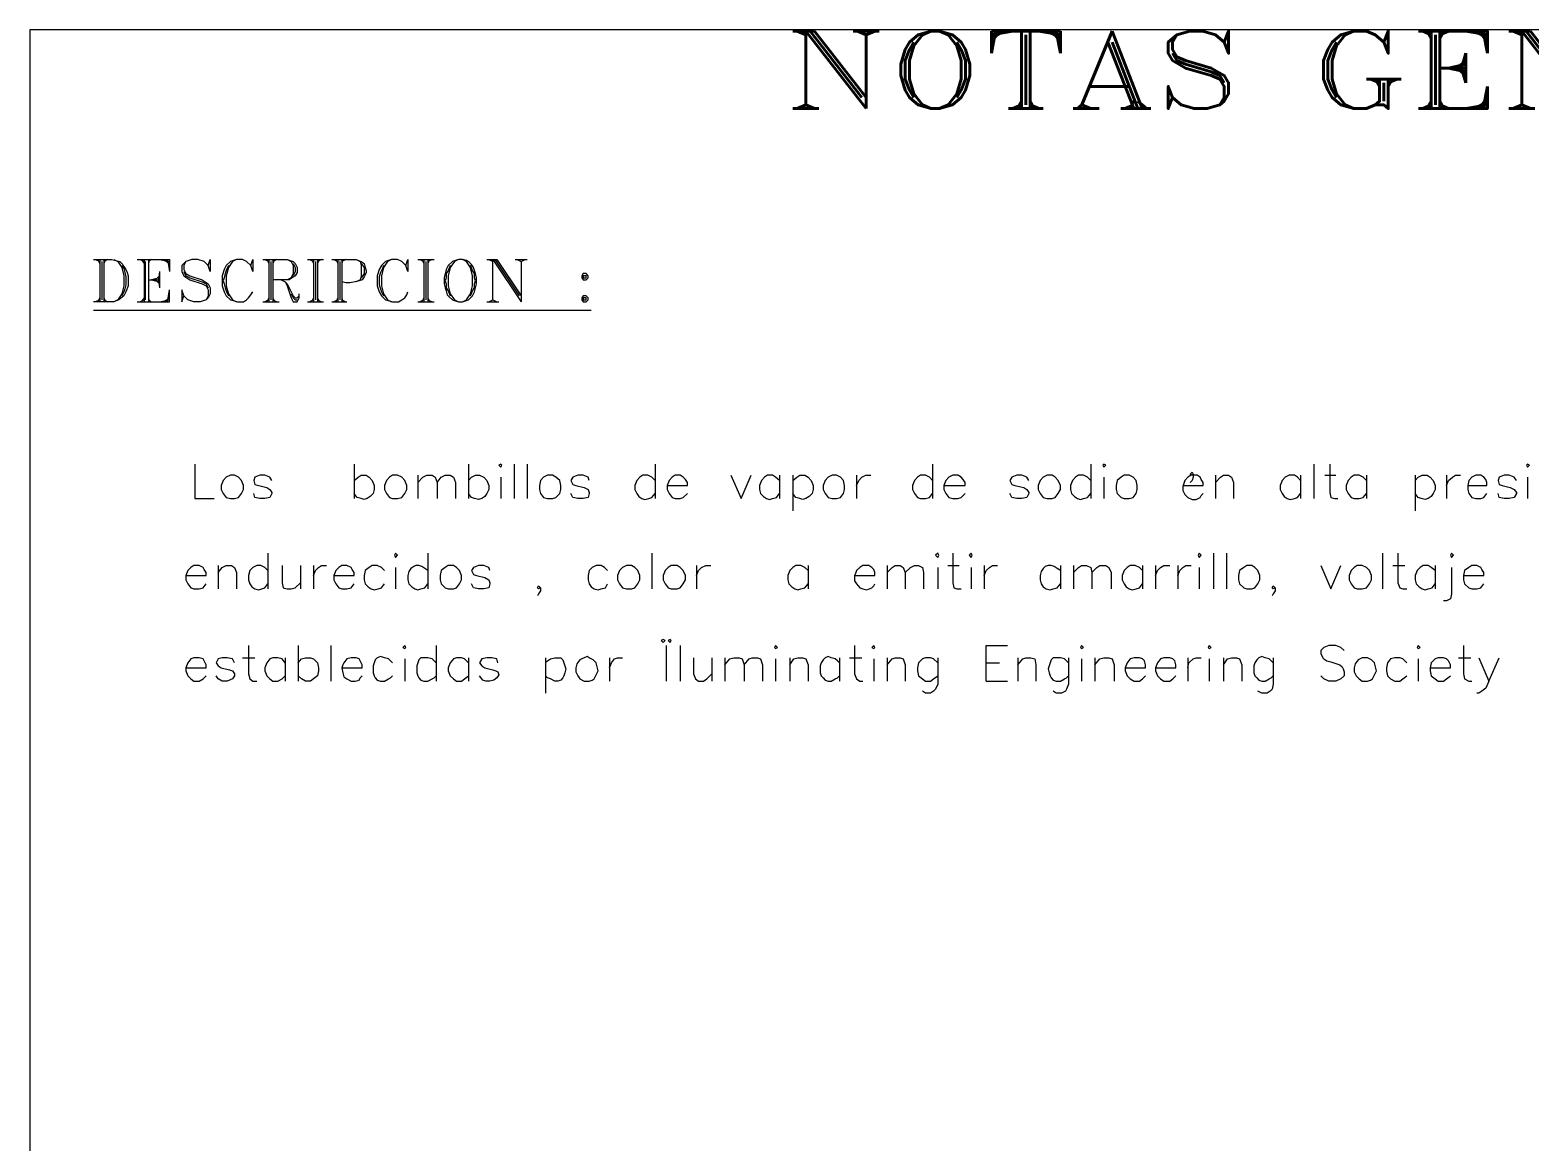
# Model space of a CAD drawing. Extents: x 604418 to 606014, y 1310869 to 1312555.
# Drawn here: x 605470.82 to 605500.63, y 1310979.81 to 1311001.91 of the extents above; entities that cross this region are included whole.
import ezdxf

# ---------------------------------------------------------------- set-up
doc = ezdxf.new("R2010")
doc.units = 0
doc.header["$MEASUREMENT"] = 0
doc.layers.get('0').update_dxf_attribs({"color": 10})
doc.styles.add('5mm', font='simplex', dxfattribs={"height": 5})

msp = doc.modelspace()

# ---------------------------------------------------------------- linework, layer by layer
at = {"color": 7, "lineweight": 13}
msp.add_lwpolyline([(605470.818, 1310924.029), (605531.002, 1310924.029), (605531.002, 1311001.915), (605470.818, 1311001.915)], close=True, dxfattribs=at)
for points in [[(605472.082, 1310997.355), (605472.142, 1310997.355), (605472.223, 1310997.355), (605472.283, 1310997.355), (605472.344, 1310997.355), (605472.444, 1310997.355), (605472.525, 1310997.334), (605472.606, 1310997.314), (605472.666, 1310997.254), (605472.686, 1310997.214), (605472.726, 1310997.153), (605472.747, 1310997.093), (605472.767, 1310997.032), (605472.767, 1310996.831), (605472.726, 1310996.71), (605472.686, 1310996.63), (605472.585, 1310996.549), (605472.485, 1310996.509), (605472.082, 1310996.509)], [(605472.122, 1310997.355), (605472.203, 1310997.314)], [(605472.162, 1310997.355), (605472.203, 1310997.274)], [(605472.203, 1310997.355), (605472.203, 1310996.509)], [(605472.243, 1310997.314), (605472.243, 1310996.549)], [(605472.283, 1310997.355), (605472.283, 1310996.509)], [(605472.324, 1310997.355), (605472.283, 1310997.274)], [(605472.364, 1310997.355), (605472.283, 1310997.314)], [(605472.485, 1310997.355), (605472.565, 1310997.314), (605472.646, 1310997.194), (605472.686, 1310997.032), (605472.686, 1310996.831), (605472.646, 1310996.67), (605472.565, 1310996.549), (605472.485, 1310996.509)], [(605472.646, 1310997.234), (605472.686, 1310997.173), (605472.706, 1310997.093), (605472.726, 1310997.012), (605472.726, 1310996.932), (605472.726, 1310996.851), (605472.706, 1310996.771), (605472.686, 1310996.71), (605472.646, 1310996.63)], [(605472.948, 1310997.355), (605473.592, 1310997.355), (605473.592, 1310997.113)], [(605473.008, 1310997.355), (605473.089, 1310997.314)], [(605473.029, 1310997.355), (605473.089, 1310997.274)], [(605473.089, 1310997.355), (605473.089, 1310996.509)], [(605473.109, 1310997.314), (605473.109, 1310996.549)], [(605473.17, 1310997.355), (605473.17, 1310996.509)], [(605473.19, 1310997.355), (605473.17, 1310997.274)], [(605473.23, 1310997.355), (605473.17, 1310997.314)], [(605473.391, 1310997.355), (605473.592, 1310997.314)], [(605473.472, 1310997.355), (605473.592, 1310997.274)], [(605473.532, 1310997.355), (605473.592, 1310997.234)], [(605473.552, 1310997.355), (605473.592, 1310997.113)], [(605474.358, 1310997.234), (605474.398, 1310997.355), (605474.398, 1310997.113), (605474.358, 1310997.234), (605474.277, 1310997.314), (605474.156, 1310997.355), (605474.036, 1310997.355), (605473.915, 1310997.314), (605473.834, 1310997.234), (605473.834, 1310997.113), (605473.874, 1310997.032), (605473.995, 1310996.952), (605474.237, 1310996.871), (605474.317, 1310996.831), (605474.358, 1310996.75), (605474.358, 1310996.63), (605474.317, 1310996.549)], [(605473.915, 1310997.314), (605473.874, 1310997.234), (605473.874, 1310997.153), (605473.915, 1310997.073), (605473.995, 1310997.032), (605474.237, 1310996.952), (605474.358, 1310996.871), (605474.398, 1310996.791), (605474.398, 1310996.67), (605474.358, 1310996.589), (605474.317, 1310996.549), (605474.197, 1310996.509), (605474.076, 1310996.509), (605473.955, 1310996.549), (605473.874, 1310996.63), (605473.834, 1310996.75), (605473.834, 1310996.509), (605473.874, 1310996.63)], [(605475.204, 1310997.234), (605475.244, 1310997.355), (605475.244, 1310997.113), (605475.204, 1310997.234), (605475.123, 1310997.314), (605475.043, 1310997.355), (605474.922, 1310997.355), (605474.801, 1310997.314), (605474.72, 1310997.234), (605474.68, 1310997.153), (605474.64, 1310997.032), (605474.64, 1310996.831), (605474.68, 1310996.71), (605474.72, 1310996.63), (605474.801, 1310996.549), (605474.881, 1310996.529), (605474.942, 1310996.509), (605475.002, 1310996.509), (605475.063, 1310996.509), (605475.123, 1310996.549), (605475.163, 1310996.589), (605475.204, 1310996.65), (605475.244, 1310996.71)], [(605474.761, 1310997.234), (605474.72, 1310997.133), (605474.7, 1310997.073), (605474.68, 1310996.992), (605474.66, 1310996.932), (605474.68, 1310996.871), (605474.7, 1310996.791), (605474.72, 1310996.73), (605474.761, 1310996.63)], [(605474.922, 1310997.355), (605474.841, 1310997.314), (605474.761, 1310997.194), (605474.72, 1310997.032), (605474.72, 1310996.831), (605474.761, 1310996.67), (605474.841, 1310996.549), (605474.922, 1310996.509)], [(605475.445, 1310997.355), (605475.929, 1310997.355), (605476.05, 1310997.314), (605476.09, 1310997.274), (605476.13, 1310997.194), (605476.13, 1310997.133), (605476.13, 1310997.093), (605476.09, 1310997.032), (605476.029, 1310996.992), (605475.969, 1310996.952), (605475.888, 1310996.952), (605475.808, 1310996.952), (605475.727, 1310996.952), (605475.647, 1310996.952)], [(605475.486, 1310997.355), (605475.566, 1310997.314)], [(605475.526, 1310997.355), (605475.566, 1310997.274)], [(605475.566, 1310997.355), (605475.566, 1310996.509)], [(605475.606, 1310997.314), (605475.606, 1310996.549)], [(605475.647, 1310997.355), (605475.647, 1310996.509)], [(605475.687, 1310997.355), (605475.647, 1310997.274)], [(605475.727, 1310997.355), (605475.647, 1310997.314)], [(605475.929, 1310997.355), (605476.009, 1310997.314), (605476.05, 1310997.234), (605476.05, 1310997.073), (605476.009, 1310996.992), (605475.929, 1310996.952)], [(605476.05, 1310997.274), (605476.09, 1310997.194), (605476.09, 1310997.113), (605476.05, 1310997.032)], [(605476.331, 1310997.355), (605476.654, 1310997.355)], [(605476.372, 1310997.355), (605476.452, 1310997.314)], [(605476.412, 1310997.355), (605476.452, 1310997.274)], [(605476.452, 1310997.355), (605476.452, 1310996.509)], [(605476.493, 1310997.314), (605476.493, 1310996.549)], [(605476.533, 1310997.355), (605476.533, 1310996.509)], [(605476.573, 1310997.355), (605476.533, 1310997.274)], [(605476.613, 1310997.355), (605476.533, 1310997.314)], [(605476.815, 1310997.355), (605477.298, 1310997.355), (605477.399, 1310997.314), (605477.459, 1310997.274), (605477.479, 1310997.194), (605477.5, 1310997.133), (605477.5, 1310997.093), (605477.459, 1310997.012), (605477.419, 1310996.952), (605477.359, 1310996.932), (605477.278, 1310996.912), (605477.177, 1310996.891), (605477.097, 1310996.891), (605477.016, 1310996.912)], [(605476.855, 1310997.355), (605476.936, 1310997.314)], [(605476.895, 1310997.355), (605476.936, 1310997.274)], [(605476.936, 1310997.355), (605476.936, 1310996.509)], [(605476.976, 1310997.314), (605476.976, 1310996.549)], [(605477.016, 1310997.355), (605477.016, 1310996.509)], [(605477.036, 1310997.355), (605477.016, 1310997.274)], [(605477.097, 1310997.355), (605477.016, 1310997.314)], [(605477.298, 1310997.355), (605477.379, 1310997.314), (605477.399, 1310997.234), (605477.399, 1310997.032), (605477.379, 1310996.952), (605477.298, 1310996.912)], [(605477.399, 1310997.274), (605477.459, 1310997.194), (605477.459, 1310997.073), (605477.399, 1310996.992)], [(605478.285, 1310997.234), (605478.325, 1310997.355), (605478.325, 1310997.113), (605478.285, 1310997.234), (605478.205, 1310997.314), (605478.124, 1310997.355), (605478.003, 1310997.355), (605477.882, 1310997.314), (605477.802, 1310997.234), (605477.761, 1310997.153), (605477.721, 1310997.032), (605477.721, 1310996.831), (605477.761, 1310996.71), (605477.802, 1310996.63), (605477.882, 1310996.549), (605477.963, 1310996.529), (605478.023, 1310996.509), (605478.084, 1310996.509), (605478.144, 1310996.509), (605478.205, 1310996.549), (605478.265, 1310996.589), (605478.305, 1310996.65), (605478.325, 1310996.71)], [(605477.842, 1310997.234), (605477.822, 1310997.173), (605477.782, 1310997.093), (605477.761, 1310997.012), (605477.761, 1310996.932), (605477.761, 1310996.851), (605477.782, 1310996.771), (605477.802, 1310996.71), (605477.842, 1310996.63)], [(605478.003, 1310997.355), (605477.923, 1310997.314), (605477.842, 1310997.194), (605477.802, 1310997.032), (605477.802, 1310996.831), (605477.842, 1310996.67), (605477.923, 1310996.549), (605478.003, 1310996.509)], [(605478.527, 1310997.355), (605478.849, 1310997.355)], [(605478.567, 1310997.355), (605478.648, 1310997.314)], [(605478.607, 1310997.355), (605478.648, 1310997.274)], [(605478.648, 1310997.355), (605478.648, 1310996.509)], [(605478.688, 1310997.314), (605478.688, 1310996.549)], [(605478.728, 1310997.355), (605478.728, 1310996.509)], [(605478.768, 1310997.355), (605478.728, 1310997.274)], [(605478.809, 1310997.355), (605478.728, 1310997.314)], [(605479.332, 1310997.355), (605479.212, 1310997.314), (605479.131, 1310997.234), (605479.091, 1310997.153), (605479.05, 1310996.992), (605479.05, 1310996.871), (605479.071, 1310996.791), (605479.091, 1310996.73), (605479.111, 1310996.65), (605479.151, 1310996.609), (605479.212, 1310996.549), (605479.272, 1310996.529), (605479.332, 1310996.509), (605479.413, 1310996.509), (605479.534, 1310996.549), (605479.614, 1310996.63), (605479.655, 1310996.71), (605479.695, 1310996.871), (605479.695, 1310996.992), (605479.675, 1310997.073), (605479.655, 1310997.133), (605479.634, 1310997.194), (605479.594, 1310997.254), (605479.554, 1310997.294), (605479.493, 1310997.334), (605479.413, 1310997.355), (605479.332, 1310997.355)], [(605479.171, 1310997.234), (605479.131, 1310997.133), (605479.091, 1310997.073), (605479.091, 1310996.992), (605479.071, 1310996.932), (605479.091, 1310996.871), (605479.091, 1310996.791), (605479.131, 1310996.73), (605479.171, 1310996.63)], [(605479.332, 1310997.355), (605479.252, 1310997.314), (605479.171, 1310997.194), (605479.131, 1310997.032), (605479.131, 1310996.831), (605479.171, 1310996.67), (605479.252, 1310996.549), (605479.332, 1310996.509)], [(605479.413, 1310996.509), (605479.493, 1310996.549), (605479.574, 1310996.67), (605479.614, 1310996.831), (605479.614, 1310997.032), (605479.574, 1310997.194), (605479.493, 1310997.314), (605479.413, 1310997.355)], [(605479.574, 1310996.63), (605479.614, 1310996.73), (605479.655, 1310996.791), (605479.655, 1310996.871), (605479.675, 1310996.932), (605479.655, 1310996.992), (605479.655, 1310997.073), (605479.614, 1310997.133), (605479.574, 1310997.234)], [(605479.896, 1310997.355), (605480.098, 1310997.355)], [(605479.937, 1310997.355), (605480.017, 1310997.314)], [(605480.017, 1310996.549), (605480.017, 1310997.355), (605480.581, 1310996.509)], [(605480.057, 1310997.355), (605480.541, 1310996.63)], [(605480.098, 1310997.355), (605480.581, 1310996.63)], [(605480.46, 1310997.355), (605480.702, 1310997.355)], [(605480.501, 1310997.355), (605480.581, 1310997.314), (605480.662, 1310997.355)], [(605480.581, 1310997.314), (605480.581, 1310996.509)], [(605473.17, 1310996.952), (605473.391, 1310996.952)], [(605473.391, 1310996.992), (605473.23, 1310996.952), (605473.391, 1310996.912)], [(605473.391, 1310997.032), (605473.31, 1310996.952), (605473.391, 1310996.871)], [(605473.391, 1310997.113), (605473.371, 1310996.952), (605473.391, 1310996.791)], [(605473.391, 1310997.113), (605473.391, 1310996.791)], [(605473.874, 1310997.113), (605473.915, 1310997.032), (605473.995, 1310996.992), (605474.237, 1310996.912), (605474.317, 1310996.871), (605474.358, 1310996.791)], [(605475.808, 1310996.952), (605475.888, 1310996.912), (605475.929, 1310996.831), (605476.009, 1310996.589), (605476.05, 1310996.509), (605476.13, 1310996.509), (605476.17, 1310996.589), (605476.17, 1310996.67)], [(605481.81, 1310997.073), (605481.789, 1310997.032), (605481.789, 1310996.992), (605481.81, 1310996.952), (605481.87, 1310996.952), (605481.91, 1310996.992), (605481.91, 1310997.032), (605481.87, 1310997.073), (605481.81, 1310997.073)], [(605481.87, 1310997.032), (605481.81, 1310997.032), (605481.81, 1310996.992), (605481.87, 1310996.992), (605481.87, 1310997.032)], [(605472.948, 1310996.509), (605473.592, 1310996.509), (605473.592, 1310996.75)], [(605473.552, 1310996.509), (605473.592, 1310996.75)], [(605475.888, 1310996.912), (605475.929, 1310996.871), (605476.05, 1310996.63), (605476.09, 1310996.589), (605476.13, 1310996.589), (605476.17, 1310996.63)], [(605476.009, 1310996.67), (605476.05, 1310996.589), (605476.09, 1310996.549), (605476.13, 1310996.549)], [(605472.082, 1310996.348), (605481.971, 1310996.348)], [(605472.203, 1310996.549), (605472.122, 1310996.509)], [(605472.203, 1310996.589), (605472.162, 1310996.509)], [(605472.283, 1310996.589), (605472.324, 1310996.509)], [(605472.283, 1310996.549), (605472.364, 1310996.509)], [(605473.089, 1310996.549), (605473.008, 1310996.509)], [(605473.089, 1310996.589), (605473.029, 1310996.509)], [(605473.17, 1310996.589), (605473.19, 1310996.509)], [(605473.17, 1310996.549), (605473.23, 1310996.509)], [(605473.391, 1310996.509), (605473.592, 1310996.549)], [(605473.472, 1310996.509), (605473.592, 1310996.589)], [(605473.532, 1310996.509), (605473.592, 1310996.63)], [(605475.445, 1310996.509), (605475.768, 1310996.509)], [(605475.566, 1310996.549), (605475.486, 1310996.509)], [(605475.566, 1310996.589), (605475.526, 1310996.509)], [(605475.647, 1310996.589), (605475.687, 1310996.509)], [(605475.647, 1310996.549), (605475.727, 1310996.509)], [(605476.331, 1310996.509), (605476.654, 1310996.509)], [(605476.452, 1310996.549), (605476.372, 1310996.509)], [(605476.452, 1310996.589), (605476.412, 1310996.509)], [(605476.533, 1310996.589), (605476.573, 1310996.509)], [(605476.533, 1310996.549), (605476.613, 1310996.509)], [(605476.815, 1310996.509), (605477.117, 1310996.509)], [(605476.936, 1310996.549), (605476.855, 1310996.509)], [(605476.936, 1310996.589), (605476.895, 1310996.509)], [(605477.016, 1310996.589), (605477.036, 1310996.509)], [(605477.016, 1310996.549), (605477.097, 1310996.509)], [(605478.527, 1310996.509), (605478.849, 1310996.509)], [(605478.648, 1310996.549), (605478.567, 1310996.509)], [(605478.648, 1310996.589), (605478.607, 1310996.509)], [(605478.728, 1310996.589), (605478.768, 1310996.509)], [(605478.728, 1310996.549), (605478.809, 1310996.509)], [(605479.896, 1310996.509), (605480.138, 1310996.509)], [(605479.937, 1310996.509), (605480.017, 1310996.549), (605480.098, 1310996.509)], [(605481.81, 1310996.63), (605481.789, 1310996.589), (605481.789, 1310996.549), (605481.81, 1310996.509), (605481.87, 1310996.509), (605481.91, 1310996.549), (605481.91, 1310996.589), (605481.87, 1310996.63), (605481.81, 1310996.63)], [(605481.87, 1310996.589), (605481.81, 1310996.589), (605481.81, 1310996.549), (605481.87, 1310996.549), (605481.87, 1310996.589)], [(605474.096, 1310993.286), (605474.096, 1310992.602), (605474.479, 1310992.602)], [(605474.801, 1310993.065), (605474.72, 1310993.025), (605474.66, 1310992.964), (605474.62, 1310992.863), (605474.62, 1310992.783), (605474.66, 1310992.702), (605474.72, 1310992.622), (605474.801, 1310992.602), (605474.881, 1310992.602), (605474.962, 1310992.622), (605475.022, 1310992.702), (605475.063, 1310992.783), (605475.063, 1310992.863), (605475.022, 1310992.964), (605474.962, 1310993.025), (605474.881, 1310993.065), (605474.801, 1310993.065)], [(605475.627, 1310992.964), (605475.586, 1310993.025), (605475.486, 1310993.065), (605475.385, 1310993.065), (605475.284, 1310993.025), (605475.264, 1310992.964), (605475.284, 1310992.884), (605475.365, 1310992.863), (605475.526, 1310992.823), (605475.586, 1310992.783), (605475.627, 1310992.722), (605475.627, 1310992.702), (605475.586, 1310992.622), (605475.486, 1310992.602), (605475.385, 1310992.602), (605475.284, 1310992.622), (605475.264, 1310992.702)], [(605477.258, 1310993.286), (605477.258, 1310992.602)], [(605477.258, 1310992.964), (605477.339, 1310993.025), (605477.399, 1310993.065), (605477.5, 1310993.065), (605477.56, 1310993.025), (605477.62, 1310992.964), (605477.661, 1310992.863), (605477.661, 1310992.783), (605477.641, 1310992.702), (605477.58, 1310992.642), (605477.52, 1310992.602), (605477.459, 1310992.581), (605477.399, 1310992.602), (605477.318, 1310992.622), (605477.258, 1310992.702)], [(605478.023, 1310993.065), (605477.963, 1310993.025), (605477.902, 1310992.964), (605477.862, 1310992.863), (605477.862, 1310992.783), (605477.902, 1310992.702), (605477.963, 1310992.622), (605478.023, 1310992.602), (605478.124, 1310992.602), (605478.205, 1310992.622), (605478.265, 1310992.702), (605478.305, 1310992.783), (605478.305, 1310992.863), (605478.265, 1310992.964), (605478.205, 1310993.025), (605478.124, 1310993.065), (605478.023, 1310993.065)], [(605478.527, 1310993.065), (605478.527, 1310992.602)], [(605478.527, 1310992.924), (605478.627, 1310993.025), (605478.708, 1310993.065), (605478.809, 1310993.065), (605478.869, 1310993.025), (605478.909, 1310992.924), (605478.909, 1310992.602)], [(605478.909, 1310992.924), (605478.99, 1310993.025), (605479.071, 1310993.065), (605479.171, 1310993.065), (605479.232, 1310993.025), (605479.272, 1310992.924), (605479.272, 1310992.602)], [(605479.534, 1310993.286), (605479.534, 1310992.602)], [(605479.534, 1310992.964), (605479.594, 1310993.025), (605479.675, 1310993.065), (605479.755, 1310993.065), (605479.836, 1310993.025), (605479.896, 1310992.964), (605479.937, 1310992.863), (605479.937, 1310992.783), (605479.896, 1310992.702), (605479.856, 1310992.642), (605479.796, 1310992.602), (605479.735, 1310992.581), (605479.655, 1310992.602), (605479.594, 1310992.622), (605479.534, 1310992.702)], [(605480.138, 1310993.266), (605480.178, 1310993.226), (605480.198, 1310993.266), (605480.178, 1310993.286), (605480.138, 1310993.266)], [(605480.44, 1310993.286), (605480.44, 1310992.602)], [(605480.702, 1310993.286), (605480.702, 1310992.602)], [(605481.105, 1310993.065), (605481.024, 1310993.025), (605480.964, 1310992.964), (605480.944, 1310992.863), (605480.944, 1310992.783), (605480.964, 1310992.702), (605481.024, 1310992.622), (605481.105, 1310992.602), (605481.205, 1310992.602), (605481.266, 1310992.622), (605481.346, 1310992.702), (605481.367, 1310992.783), (605481.367, 1310992.863), (605481.346, 1310992.964), (605481.266, 1310993.025), (605481.205, 1310993.065), (605481.105, 1310993.065)], [(605481.93, 1310992.964), (605481.91, 1310993.025), (605481.81, 1310993.065), (605481.709, 1310993.065), (605481.608, 1310993.025), (605481.568, 1310992.964), (605481.608, 1310992.884), (605481.669, 1310992.863), (605481.83, 1310992.823), (605481.91, 1310992.783), (605481.93, 1310992.722), (605481.93, 1310992.702), (605481.91, 1310992.622), (605481.81, 1310992.602), (605481.709, 1310992.602), (605481.608, 1310992.622), (605481.568, 1310992.702)], [(605483.24, 1310992.964), (605483.179, 1310993.025), (605483.099, 1310993.065), (605482.998, 1310993.065), (605482.937, 1310993.025), (605482.877, 1310992.964), (605482.837, 1310992.863), (605482.837, 1310992.783), (605482.877, 1310992.702), (605482.917, 1310992.642), (605482.978, 1310992.602), (605483.038, 1310992.581), (605483.119, 1310992.602), (605483.179, 1310992.622), (605483.24, 1310992.702)], [(605483.24, 1310993.286), (605483.24, 1310992.602)], [(605483.481, 1310992.863), (605483.884, 1310992.863), (605483.884, 1310992.924), (605483.844, 1310992.984), (605483.803, 1310993.025), (605483.743, 1310993.065), (605483.642, 1310993.065), (605483.582, 1310993.025), (605483.522, 1310992.964), (605483.481, 1310992.863), (605483.481, 1310992.783), (605483.522, 1310992.702), (605483.582, 1310992.622), (605483.642, 1310992.602), (605483.743, 1310992.602), (605483.803, 1310992.622), (605483.884, 1310992.702)], [(605484.75, 1310993.065), (605484.951, 1310992.602), (605485.153, 1310993.065)], [(605485.717, 1310992.964), (605485.636, 1310993.025), (605485.576, 1310993.065), (605485.475, 1310993.065), (605485.415, 1310993.025), (605485.354, 1310992.964), (605485.314, 1310992.863), (605485.314, 1310992.783), (605485.334, 1310992.702), (605485.395, 1310992.642), (605485.455, 1310992.602), (605485.515, 1310992.581), (605485.576, 1310992.602), (605485.656, 1310992.622), (605485.717, 1310992.702)], [(605485.717, 1310993.065), (605485.717, 1310992.602)], [(605485.979, 1310993.065), (605485.979, 1310992.36)], [(605485.979, 1310992.964), (605486.059, 1310993.025), (605486.12, 1310993.065), (605486.22, 1310993.065), (605486.281, 1310993.025), (605486.341, 1310992.964), (605486.381, 1310992.863), (605486.381, 1310992.783), (605486.361, 1310992.702), (605486.301, 1310992.642), (605486.24, 1310992.602), (605486.18, 1310992.581), (605486.12, 1310992.602), (605486.039, 1310992.622), (605485.979, 1310992.702)], [(605486.764, 1310993.065), (605486.684, 1310993.025), (605486.623, 1310992.964), (605486.583, 1310992.863), (605486.583, 1310992.783), (605486.623, 1310992.702), (605486.684, 1310992.622), (605486.764, 1310992.602), (605486.845, 1310992.602), (605486.925, 1310992.622), (605486.986, 1310992.702), (605487.006, 1310992.783), (605487.006, 1310992.863), (605486.986, 1310992.964), (605486.925, 1310993.025), (605486.845, 1310993.065), (605486.764, 1310993.065)], [(605487.247, 1310993.065), (605487.247, 1310992.602)], [(605487.247, 1310992.863), (605487.288, 1310992.964), (605487.348, 1310993.025), (605487.429, 1310993.065), (605487.529, 1310993.065)], [(605488.758, 1310992.964), (605488.698, 1310993.025), (605488.617, 1310993.065), (605488.516, 1310993.065), (605488.456, 1310993.025), (605488.395, 1310992.964), (605488.355, 1310992.863), (605488.355, 1310992.783), (605488.395, 1310992.702), (605488.456, 1310992.622), (605488.516, 1310992.602), (605488.617, 1310992.602), (605488.698, 1310992.622), (605488.758, 1310992.702)], [(605488.758, 1310993.286), (605488.758, 1310992.602)], [(605488.979, 1310992.863), (605489.402, 1310992.863), (605489.402, 1310992.924), (605489.362, 1310992.984), (605489.322, 1310993.025), (605489.261, 1310993.065), (605489.161, 1310993.065), (605489.08, 1310993.025), (605489.02, 1310992.964), (605488.979, 1310992.863), (605488.979, 1310992.783), (605489.02, 1310992.702), (605489.08, 1310992.622), (605489.161, 1310992.602), (605489.261, 1310992.602), (605489.322, 1310992.622), (605489.402, 1310992.702)], [(605490.671, 1310992.964), (605490.631, 1310993.025), (605490.53, 1310993.065), (605490.43, 1310993.065), (605490.329, 1310993.025), (605490.289, 1310992.964), (605490.329, 1310992.884), (605490.389, 1310992.863), (605490.571, 1310992.823), (605490.631, 1310992.783), (605490.671, 1310992.722), (605490.671, 1310992.702), (605490.631, 1310992.622), (605490.53, 1310992.602), (605490.43, 1310992.602), (605490.329, 1310992.622), (605490.289, 1310992.702)], [(605491.034, 1310993.065), (605490.953, 1310993.025), (605490.893, 1310992.964), (605490.853, 1310992.863), (605490.853, 1310992.783), (605490.893, 1310992.702), (605490.953, 1310992.622), (605491.034, 1310992.602), (605491.134, 1310992.602), (605491.195, 1310992.622), (605491.255, 1310992.702), (605491.296, 1310992.783), (605491.296, 1310992.863), (605491.255, 1310992.964), (605491.195, 1310993.025), (605491.134, 1310993.065), (605491.034, 1310993.065)], [(605491.9, 1310992.964), (605491.839, 1310993.025), (605491.759, 1310993.065), (605491.658, 1310993.065), (605491.598, 1310993.025), (605491.537, 1310992.964), (605491.497, 1310992.863), (605491.497, 1310992.783), (605491.517, 1310992.702), (605491.578, 1310992.642), (605491.638, 1310992.602), (605491.698, 1310992.581), (605491.759, 1310992.602), (605491.839, 1310992.622), (605491.9, 1310992.702)], [(605491.9, 1310993.286), (605491.9, 1310992.602)], [(605492.141, 1310993.266), (605492.162, 1310993.226), (605492.202, 1310993.266), (605492.162, 1310993.286), (605492.141, 1310993.266)], [(605492.564, 1310993.065), (605492.504, 1310993.025), (605492.423, 1310992.964), (605492.403, 1310992.863), (605492.403, 1310992.783), (605492.423, 1310992.702), (605492.504, 1310992.622), (605492.564, 1310992.602), (605492.665, 1310992.602), (605492.746, 1310992.622), (605492.806, 1310992.702), (605492.826, 1310992.783), (605492.826, 1310992.863), (605492.806, 1310992.964), (605492.746, 1310993.025), (605492.665, 1310993.065), (605492.564, 1310993.065)], [(605493.733, 1310992.863), (605494.135, 1310992.863), (605494.135, 1310992.924), (605494.095, 1310992.984), (605494.075, 1310993.025), (605494.015, 1310993.065), (605493.894, 1310993.065), (605493.833, 1310993.025), (605493.773, 1310992.964), (605493.753, 1310992.904), (605493.733, 1310992.843), (605493.733, 1310992.763), (605493.773, 1310992.682), (605493.833, 1310992.622), (605493.914, 1310992.581), (605493.994, 1310992.581), (605494.075, 1310992.622), (605494.095, 1310992.662), (605494.135, 1310992.702)], [(605493.934, 1310993.085), (605493.914, 1310993.065), (605493.874, 1310993.085), (605493.914, 1310993.125), (605493.934, 1310993.085), (605493.934, 1310993.025), (605493.914, 1310992.964), (605493.874, 1310992.924)], [(605494.377, 1310993.065), (605494.377, 1310992.602)], [(605494.377, 1310992.924), (605494.478, 1310993.025), (605494.538, 1310993.065), (605494.639, 1310993.065), (605494.699, 1310993.025), (605494.74, 1310992.924), (605494.74, 1310992.602)], [(605496.069, 1310992.964), (605496.008, 1310993.025), (605495.948, 1310993.065), (605495.847, 1310993.065), (605495.767, 1310993.025), (605495.706, 1310992.964), (605495.666, 1310992.863), (605495.666, 1310992.783), (605495.706, 1310992.702), (605495.747, 1310992.642), (605495.807, 1310992.602), (605495.867, 1310992.581), (605495.948, 1310992.602), (605496.008, 1310992.622), (605496.069, 1310992.702)], [(605496.069, 1310993.065), (605496.069, 1310992.602)], [(605496.331, 1310993.286), (605496.331, 1310992.602)], [(605496.552, 1310993.065), (605496.774, 1310993.065)], [(605496.653, 1310993.286), (605496.653, 1310992.722), (605496.673, 1310992.622), (605496.754, 1310992.602), (605496.814, 1310992.602)], [(605497.378, 1310992.964), (605497.317, 1310993.025), (605497.237, 1310993.065), (605497.136, 1310993.065), (605497.076, 1310993.025), (605497.015, 1310992.964), (605496.975, 1310992.863), (605496.975, 1310992.783), (605497.015, 1310992.702), (605497.076, 1310992.622), (605497.136, 1310992.602), (605497.237, 1310992.602), (605497.317, 1310992.622), (605497.378, 1310992.702)], [(605497.378, 1310993.065), (605497.378, 1310992.602)], [(605498.345, 1310993.065), (605498.345, 1310992.36)], [(605498.345, 1310992.964), (605498.405, 1310993.025), (605498.486, 1310993.065), (605498.586, 1310993.065), (605498.647, 1310993.025), (605498.707, 1310992.964), (605498.747, 1310992.863), (605498.747, 1310992.783), (605498.707, 1310992.702), (605498.667, 1310992.642), (605498.606, 1310992.602), (605498.546, 1310992.581), (605498.465, 1310992.602), (605498.405, 1310992.622), (605498.345, 1310992.702)], [(605498.969, 1310993.065), (605498.969, 1310992.602)], [(605498.969, 1310992.863), (605499.009, 1310992.964), (605499.09, 1310993.025), (605499.15, 1310993.065), (605499.251, 1310993.065)], [(605499.392, 1310992.863), (605499.775, 1310992.863), (605499.775, 1310992.924), (605499.754, 1310992.984), (605499.714, 1310993.025), (605499.654, 1310993.065), (605499.553, 1310993.065), (605499.472, 1310993.025), (605499.412, 1310992.964), (605499.392, 1310992.863), (605499.392, 1310992.783), (605499.412, 1310992.702), (605499.472, 1310992.622), (605499.553, 1310992.602), (605499.654, 1310992.602), (605499.714, 1310992.622), (605499.775, 1310992.702)], [(605500.359, 1310992.964), (605500.318, 1310993.025), (605500.218, 1310993.065), (605500.117, 1310993.065), (605500.016, 1310993.025), (605499.996, 1310992.964), (605500.016, 1310992.884), (605500.077, 1310992.863), (605500.238, 1310992.823), (605500.318, 1310992.783), (605500.359, 1310992.722), (605500.359, 1310992.702), (605500.318, 1310992.622), (605500.218, 1310992.602), (605500.117, 1310992.602), (605500.016, 1310992.622), (605499.996, 1310992.702)], [(605500.56, 1310993.266), (605500.58, 1310993.226), (605500.62, 1310993.266), (605500.58, 1310993.286), (605500.56, 1310993.266)], [(605480.178, 1310993.025), (605480.178, 1310992.602)], [(605492.162, 1310993.025), (605492.162, 1310992.602)], [(605500.58, 1310993.025), (605500.58, 1310992.602)], [(605473.915, 1310991.071), (605474.317, 1310991.071), (605474.317, 1310991.131), (605474.277, 1310991.192), (605474.257, 1310991.232), (605474.177, 1310991.272), (605474.076, 1310991.272), (605474.015, 1310991.232), (605473.955, 1310991.172), (605473.915, 1310991.071), (605473.915, 1310990.99), (605473.955, 1310990.91), (605474.015, 1310990.829), (605474.076, 1310990.809), (605474.177, 1310990.809), (605474.257, 1310990.829), (605474.317, 1310990.91)], [(605474.559, 1310991.272), (605474.559, 1310990.809)], [(605474.559, 1310991.131), (605474.64, 1310991.232), (605474.72, 1310991.272), (605474.821, 1310991.272), (605474.881, 1310991.232), (605474.922, 1310991.131), (605474.922, 1310990.809)], [(605475.546, 1310991.172), (605475.486, 1310991.232), (605475.405, 1310991.272), (605475.324, 1310991.272), (605475.244, 1310991.232), (605475.184, 1310991.172), (605475.163, 1310991.071), (605475.163, 1310990.99), (605475.184, 1310990.91), (605475.224, 1310990.849), (605475.284, 1310990.809), (605475.365, 1310990.789), (605475.425, 1310990.809), (605475.486, 1310990.829), (605475.546, 1310990.91)], [(605475.546, 1310991.514), (605475.546, 1310990.809)], [(605475.828, 1310991.272), (605475.828, 1310990.93), (605475.848, 1310990.829), (605475.929, 1310990.809), (605476.009, 1310990.809), (605476.09, 1310990.829), (605476.191, 1310990.93)], [(605476.191, 1310991.272), (605476.191, 1310990.809)], [(605476.452, 1310991.272), (605476.452, 1310990.809)], [(605476.452, 1310991.071), (605476.493, 1310991.172), (605476.553, 1310991.232), (605476.613, 1310991.272), (605476.714, 1310991.272)], [(605476.855, 1310991.071), (605477.258, 1310991.071), (605477.258, 1310991.131), (605477.218, 1310991.192), (605477.198, 1310991.232), (605477.117, 1310991.272), (605477.016, 1310991.272), (605476.956, 1310991.232), (605476.895, 1310991.172), (605476.855, 1310991.071), (605476.855, 1310990.99), (605476.895, 1310990.91), (605476.956, 1310990.829), (605477.016, 1310990.809), (605477.117, 1310990.809), (605477.198, 1310990.829), (605477.258, 1310990.91)], [(605477.862, 1310991.172), (605477.802, 1310991.232), (605477.721, 1310991.272), (605477.62, 1310991.272), (605477.56, 1310991.232), (605477.479, 1310991.172), (605477.459, 1310991.071), (605477.459, 1310990.99), (605477.479, 1310990.91), (605477.54, 1310990.849), (605477.6, 1310990.809), (605477.661, 1310990.789), (605477.741, 1310990.809), (605477.802, 1310990.829), (605477.862, 1310990.91)], [(605478.064, 1310991.474), (605478.084, 1310991.433), (605478.124, 1310991.474), (605478.084, 1310991.514), (605478.064, 1310991.474)], [(605478.728, 1310991.172), (605478.668, 1310991.212), (605478.607, 1310991.252), (605478.547, 1310991.272), (605478.486, 1310991.272), (605478.446, 1310991.252), (605478.386, 1310991.212), (605478.346, 1310991.151), (605478.325, 1310991.071), (605478.325, 1310990.99), (605478.346, 1310990.91), (605478.406, 1310990.849), (605478.466, 1310990.809), (605478.527, 1310990.789), (605478.587, 1310990.809), (605478.668, 1310990.829), (605478.728, 1310990.91)], [(605478.728, 1310991.514), (605478.728, 1310990.809)], [(605479.131, 1310991.272), (605479.071, 1310991.232), (605478.99, 1310991.172), (605478.97, 1310991.071), (605478.97, 1310990.99), (605478.99, 1310990.91), (605479.071, 1310990.829), (605479.131, 1310990.809), (605479.232, 1310990.809), (605479.292, 1310990.829), (605479.353, 1310990.91), (605479.393, 1310990.99), (605479.393, 1310991.071), (605479.353, 1310991.172), (605479.292, 1310991.232), (605479.232, 1310991.272), (605479.131, 1310991.272)], [(605479.957, 1310991.172), (605479.937, 1310991.232), (605479.836, 1310991.272), (605479.735, 1310991.272), (605479.634, 1310991.232), (605479.594, 1310991.172), (605479.634, 1310991.091), (605479.695, 1310991.071), (605479.856, 1310991.031), (605479.937, 1310990.99), (605479.957, 1310990.93), (605479.957, 1310990.91), (605479.937, 1310990.829), (605479.836, 1310990.809), (605479.735, 1310990.809), (605479.634, 1310990.829), (605479.594, 1310990.91)], [(605482.293, 1310991.172), (605482.233, 1310991.232), (605482.172, 1310991.272), (605482.071, 1310991.272), (605481.991, 1310991.232), (605481.93, 1310991.172), (605481.91, 1310991.071), (605481.91, 1310990.99), (605481.93, 1310990.91), (605481.971, 1310990.849), (605482.031, 1310990.809), (605482.112, 1310990.789), (605482.172, 1310990.809), (605482.253, 1310990.829), (605482.293, 1310990.91)], [(605482.676, 1310991.272), (605482.595, 1310991.232), (605482.535, 1310991.172), (605482.494, 1310991.071), (605482.494, 1310990.99), (605482.535, 1310990.91), (605482.595, 1310990.829), (605482.676, 1310990.809), (605482.776, 1310990.809), (605482.837, 1310990.829), (605482.897, 1310990.91), (605482.937, 1310990.99), (605482.937, 1310991.071), (605482.897, 1310991.172), (605482.837, 1310991.232), (605482.776, 1310991.272), (605482.676, 1310991.272)], [(605483.179, 1310991.514), (605483.179, 1310990.809)], [(605483.562, 1310991.272), (605483.501, 1310991.232), (605483.441, 1310991.172), (605483.401, 1310991.071), (605483.401, 1310990.99), (605483.441, 1310990.91), (605483.501, 1310990.829), (605483.562, 1310990.809), (605483.683, 1310990.809), (605483.743, 1310990.829), (605483.803, 1310990.91), (605483.844, 1310990.99), (605483.844, 1310991.071), (605483.803, 1310991.172), (605483.743, 1310991.232), (605483.683, 1310991.272), (605483.562, 1310991.272)], [(605484.065, 1310991.272), (605484.065, 1310990.809)], [(605484.065, 1310991.071), (605484.106, 1310991.172), (605484.166, 1310991.232), (605484.247, 1310991.272), (605484.347, 1310991.272)], [(605486.281, 1310991.172), (605486.22, 1310991.232), (605486.14, 1310991.272), (605486.039, 1310991.272), (605485.979, 1310991.232), (605485.918, 1310991.172), (605485.878, 1310991.071), (605485.878, 1310990.99), (605485.898, 1310990.91), (605485.958, 1310990.849), (605486.019, 1310990.809), (605486.079, 1310990.789), (605486.14, 1310990.809), (605486.22, 1310990.829), (605486.281, 1310990.91)], [(605486.281, 1310991.272), (605486.281, 1310990.809)], [(605487.207, 1310991.071), (605487.61, 1310991.071), (605487.61, 1310991.131), (605487.59, 1310991.192), (605487.55, 1310991.232), (605487.489, 1310991.272), (605487.368, 1310991.272), (605487.308, 1310991.232), (605487.247, 1310991.172), (605487.227, 1310991.111), (605487.207, 1310991.071), (605487.207, 1310990.97), (605487.247, 1310990.91), (605487.308, 1310990.829), (605487.368, 1310990.809), (605487.449, 1310990.789), (605487.55, 1310990.829), (605487.59, 1310990.87), (605487.61, 1310990.91)], [(605487.852, 1310991.272), (605487.852, 1310990.809)], [(605487.852, 1310991.131), (605487.952, 1310991.232), (605488.013, 1310991.272), (605488.113, 1310991.272), (605488.174, 1310991.232), (605488.214, 1310991.131), (605488.214, 1310990.809)], [(605488.214, 1310991.131), (605488.315, 1310991.232), (605488.395, 1310991.272), (605488.476, 1310991.272), (605488.557, 1310991.232), (605488.577, 1310991.131), (605488.577, 1310990.809)], [(605488.818, 1310991.474), (605488.859, 1310991.433), (605488.879, 1310991.474), (605488.859, 1310991.514), (605488.818, 1310991.474)], [(605489.06, 1310991.272), (605489.282, 1310991.272)], [(605489.161, 1310991.514), (605489.161, 1310990.93), (605489.181, 1310990.829), (605489.241, 1310990.809), (605489.322, 1310990.809)], [(605489.483, 1310991.474), (605489.523, 1310991.433), (605489.543, 1310991.474), (605489.523, 1310991.514), (605489.483, 1310991.474)], [(605489.785, 1310991.272), (605489.785, 1310990.809)], [(605489.785, 1310991.071), (605489.825, 1310991.172), (605489.886, 1310991.232), (605489.946, 1310991.272), (605490.047, 1310991.272)], [(605491.296, 1310991.172), (605491.235, 1310991.212), (605491.175, 1310991.252), (605491.114, 1310991.272), (605491.054, 1310991.272), (605490.993, 1310991.252), (605490.953, 1310991.212), (605490.913, 1310991.151), (605490.893, 1310991.071), (605490.893, 1310990.99), (605490.913, 1310990.91), (605490.953, 1310990.849), (605491.014, 1310990.809), (605491.094, 1310990.789), (605491.155, 1310990.809), (605491.235, 1310990.829), (605491.296, 1310990.91)], [(605491.296, 1310991.272), (605491.296, 1310990.809)], [(605491.557, 1310991.272), (605491.557, 1310990.809)], [(605491.557, 1310991.131), (605491.658, 1310991.232), (605491.719, 1310991.272), (605491.819, 1310991.272), (605491.9, 1310991.232), (605491.92, 1310991.131), (605491.92, 1310990.809)], [(605491.92, 1310991.131), (605492.021, 1310991.232), (605492.081, 1310991.272), (605492.202, 1310991.272), (605492.262, 1310991.232), (605492.303, 1310991.131), (605492.303, 1310990.809)], [(605492.927, 1310991.172), (605492.867, 1310991.232), (605492.786, 1310991.272), (605492.685, 1310991.272), (605492.625, 1310991.232), (605492.564, 1310991.172), (605492.524, 1310991.071), (605492.524, 1310990.99), (605492.564, 1310990.91), (605492.605, 1310990.849), (605492.665, 1310990.809), (605492.726, 1310990.789), (605492.806, 1310990.809), (605492.867, 1310990.829), (605492.927, 1310990.91)], [(605492.927, 1310991.272), (605492.927, 1310990.809)], [(605493.189, 1310991.272), (605493.189, 1310990.809)], [(605493.189, 1310991.071), (605493.229, 1310991.172), (605493.289, 1310991.232), (605493.35, 1310991.272), (605493.471, 1310991.272)], [(605493.632, 1310991.272), (605493.632, 1310990.809)], [(605493.632, 1310991.071), (605493.672, 1310991.172), (605493.733, 1310991.232), (605493.793, 1310991.272), (605493.894, 1310991.272)], [(605494.035, 1310991.474), (605494.055, 1310991.433), (605494.095, 1310991.474), (605494.055, 1310991.514), (605494.035, 1310991.474)], [(605494.337, 1310991.514), (605494.337, 1310990.809)], [(605494.599, 1310991.514), (605494.599, 1310990.809)], [(605495.001, 1310991.272), (605494.941, 1310991.232), (605494.86, 1310991.172), (605494.84, 1310991.071), (605494.84, 1310990.99), (605494.86, 1310990.91), (605494.941, 1310990.829), (605495.001, 1310990.809), (605495.102, 1310990.809), (605495.163, 1310990.829), (605495.223, 1310990.91), (605495.263, 1310990.99), (605495.263, 1310991.071), (605495.223, 1310991.172), (605495.163, 1310991.232), (605495.102, 1310991.272), (605495.001, 1310991.272)], [(605496.472, 1310991.272), (605496.673, 1310990.809), (605496.874, 1310991.272)], [(605497.197, 1310991.272), (605497.136, 1310991.232), (605497.076, 1310991.172), (605497.036, 1310991.071), (605497.036, 1310990.99), (605497.076, 1310990.91), (605497.136, 1310990.829), (605497.197, 1310990.809), (605497.297, 1310990.809), (605497.378, 1310990.829), (605497.438, 1310990.91), (605497.479, 1310990.99), (605497.479, 1310991.071), (605497.438, 1310991.172), (605497.378, 1310991.232), (605497.297, 1310991.272), (605497.197, 1310991.272)], [(605497.7, 1310991.514), (605497.7, 1310990.809)], [(605497.902, 1310991.272), (605498.143, 1310991.272)], [(605498.002, 1310991.514), (605498.002, 1310990.93), (605498.043, 1310990.829), (605498.103, 1310990.809), (605498.184, 1310990.809)], [(605498.747, 1310991.172), (605498.667, 1310991.232), (605498.606, 1310991.272), (605498.506, 1310991.272), (605498.445, 1310991.232), (605498.385, 1310991.172), (605498.345, 1310991.071), (605498.345, 1310990.99), (605498.365, 1310990.91), (605498.425, 1310990.849), (605498.486, 1310990.809), (605498.546, 1310990.789), (605498.606, 1310990.809), (605498.687, 1310990.829), (605498.747, 1310990.91)], [(605498.747, 1310991.272), (605498.747, 1310990.809)], [(605499.05, 1310991.474), (605499.07, 1310991.433), (605499.11, 1310991.474), (605499.07, 1310991.514), (605499.05, 1310991.474)], [(605499.311, 1310991.071), (605499.714, 1310991.071), (605499.714, 1310991.131), (605499.674, 1310991.192), (605499.654, 1310991.232), (605499.573, 1310991.272), (605499.472, 1310991.272), (605499.412, 1310991.232), (605499.332, 1310991.172), (605499.311, 1310991.071), (605499.311, 1310990.99), (605499.332, 1310990.91), (605499.412, 1310990.829), (605499.472, 1310990.809), (605499.573, 1310990.809), (605499.654, 1310990.829), (605499.714, 1310990.91)], [(605478.084, 1310991.232), (605478.084, 1310990.809)], [(605488.859, 1310991.232), (605488.859, 1310990.809)], [(605489.523, 1310991.232), (605489.523, 1310990.809)], [(605494.055, 1310991.232), (605494.055, 1310990.809)], [(605499.07, 1310991.232), (605499.07, 1310990.708), (605499.05, 1310990.608), (605498.969, 1310990.567), (605498.909, 1310990.567)], [(605480.964, 1310990.829), (605480.923, 1310990.809), (605480.903, 1310990.829), (605480.923, 1310990.87), (605480.964, 1310990.829), (605480.964, 1310990.769), (605480.923, 1310990.708), (605480.903, 1310990.668)], [(605495.565, 1310990.829), (605495.525, 1310990.809), (605495.505, 1310990.829), (605495.525, 1310990.87), (605495.565, 1310990.829), (605495.565, 1310990.769), (605495.525, 1310990.708), (605495.505, 1310990.668)], [(605483.36, 1310989.782), (605483.401, 1310989.742), (605483.441, 1310989.782), (605483.401, 1310989.802), (605483.36, 1310989.782)], [(605483.501, 1310989.782), (605483.542, 1310989.742), (605483.562, 1310989.782), (605483.542, 1310989.802), (605483.501, 1310989.782)], [(605475.163, 1310989.681), (605475.163, 1310989.117), (605475.184, 1310989.017), (605475.244, 1310988.976), (605475.324, 1310988.976)], [(605476.15, 1310989.681), (605476.15, 1310988.976)], [(605476.795, 1310989.681), (605476.795, 1310988.976)], [(605478.225, 1310989.641), (605478.265, 1310989.621), (605478.285, 1310989.641), (605478.265, 1310989.681), (605478.225, 1310989.641)], [(605478.889, 1310989.681), (605478.889, 1310988.976)], [(605483.461, 1310989.681), (605483.461, 1310988.976)], [(605483.743, 1310989.681), (605483.743, 1310988.976)], [(605485.616, 1310989.641), (605485.636, 1310989.621), (605485.677, 1310989.641), (605485.636, 1310989.681), (605485.616, 1310989.641)], [(605487.207, 1310989.681), (605487.207, 1310989.117), (605487.247, 1310989.017), (605487.308, 1310988.976), (605487.368, 1310988.976)], [(605487.55, 1310989.641), (605487.59, 1310989.621), (605487.61, 1310989.641), (605487.59, 1310989.681), (605487.55, 1310989.641)], [(605489.825, 1310988.976), (605489.825, 1310989.681), (605490.248, 1310989.681)], [(605491.698, 1310989.641), (605491.719, 1310989.621), (605491.759, 1310989.641), (605491.719, 1310989.681), (605491.698, 1310989.641)], [(605494.236, 1310989.641), (605494.256, 1310989.621), (605494.296, 1310989.641), (605494.256, 1310989.681), (605494.236, 1310989.641)], [(605496.935, 1310989.581), (605496.874, 1310989.641), (605496.774, 1310989.681), (605496.633, 1310989.681), (605496.532, 1310989.641), (605496.472, 1310989.581), (605496.472, 1310989.52), (605496.512, 1310989.44), (605496.532, 1310989.419), (605496.592, 1310989.379), (605496.673, 1310989.359), (605496.733, 1310989.339), (605496.794, 1310989.319), (605496.854, 1310989.299), (605496.895, 1310989.258), (605496.915, 1310989.218), (605496.935, 1310989.158), (605496.935, 1310989.077), (605496.874, 1310989.017), (605496.774, 1310988.976), (605496.633, 1310988.976), (605496.532, 1310989.017), (605496.472, 1310989.077)], [(605498.385, 1310989.641), (605498.405, 1310989.621), (605498.445, 1310989.641), (605498.405, 1310989.681), (605498.385, 1310989.641)], [(605499.311, 1310989.681), (605499.311, 1310989.117), (605499.332, 1310989.017), (605499.412, 1310988.976), (605499.472, 1310988.976)], [(605473.915, 1310989.238), (605474.317, 1310989.238), (605474.317, 1310989.299), (605474.277, 1310989.379), (605474.257, 1310989.419), (605474.177, 1310989.44), (605474.076, 1310989.44), (605474.015, 1310989.419), (605473.955, 1310989.339), (605473.915, 1310989.238), (605473.915, 1310989.178), (605473.955, 1310989.077), (605474.015, 1310989.017), (605474.076, 1310988.976), (605474.177, 1310988.976), (605474.257, 1310989.017), (605474.317, 1310989.077)], [(605474.881, 1310989.339), (605474.841, 1310989.419), (605474.74, 1310989.44), (605474.64, 1310989.44), (605474.559, 1310989.419), (605474.519, 1310989.339), (605474.559, 1310989.278), (605474.62, 1310989.238), (605474.781, 1310989.198), (605474.841, 1310989.178), (605474.881, 1310989.117), (605474.881, 1310989.077), (605474.841, 1310989.017), (605474.74, 1310988.976), (605474.64, 1310988.976), (605474.559, 1310989.017), (605474.519, 1310989.077)], [(605475.043, 1310989.44), (605475.284, 1310989.44)], [(605475.888, 1310989.339), (605475.828, 1310989.419), (605475.747, 1310989.44), (605475.647, 1310989.44), (605475.586, 1310989.419), (605475.526, 1310989.339), (605475.486, 1310989.238), (605475.486, 1310989.178), (605475.526, 1310989.077), (605475.586, 1310989.017), (605475.647, 1310988.976), (605475.747, 1310988.976), (605475.828, 1310989.017), (605475.888, 1310989.077)], [(605475.888, 1310989.44), (605475.888, 1310988.976)], [(605476.15, 1310989.339), (605476.211, 1310989.419), (605476.291, 1310989.44), (605476.392, 1310989.44), (605476.452, 1310989.419), (605476.533, 1310989.339), (605476.553, 1310989.238), (605476.553, 1310989.178), (605476.533, 1310989.077), (605476.452, 1310989.017), (605476.392, 1310988.976), (605476.291, 1310988.976), (605476.211, 1310989.017), (605476.15, 1310989.077)], [(605477.016, 1310989.238), (605477.419, 1310989.238), (605477.419, 1310989.299), (605477.379, 1310989.379), (605477.359, 1310989.419), (605477.298, 1310989.44), (605477.198, 1310989.44), (605477.117, 1310989.419), (605477.057, 1310989.339), (605477.036, 1310989.299), (605477.016, 1310989.238), (605477.036, 1310989.137), (605477.057, 1310989.057), (605477.117, 1310989.017), (605477.198, 1310988.976), (605477.278, 1310988.976), (605477.359, 1310988.996), (605477.379, 1310989.037), (605477.419, 1310989.077)], [(605478.023, 1310989.339), (605477.983, 1310989.379), (605477.943, 1310989.419), (605477.862, 1310989.44), (605477.782, 1310989.46), (605477.721, 1310989.44), (605477.681, 1310989.399), (605477.661, 1310989.339), (605477.641, 1310989.278), (605477.641, 1310989.218), (605477.641, 1310989.137), (605477.661, 1310989.077), (605477.681, 1310989.037), (605477.721, 1310988.996), (605477.782, 1310988.976), (605477.862, 1310988.976), (605477.943, 1310989.017), (605477.983, 1310989.037), (605478.023, 1310989.077)], [(605478.265, 1310989.419), (605478.265, 1310988.976)], [(605478.889, 1310989.339), (605478.849, 1310989.379), (605478.809, 1310989.419), (605478.728, 1310989.44), (605478.648, 1310989.44), (605478.587, 1310989.44), (605478.547, 1310989.399), (605478.527, 1310989.339), (605478.507, 1310989.278), (605478.507, 1310989.218), (605478.507, 1310989.137), (605478.527, 1310989.077), (605478.547, 1310989.037), (605478.587, 1310988.996), (605478.648, 1310988.976), (605478.728, 1310988.976), (605478.809, 1310989.017), (605478.849, 1310989.037), (605478.889, 1310989.077)], [(605479.534, 1310989.339), (605479.453, 1310989.419), (605479.393, 1310989.44), (605479.292, 1310989.44), (605479.232, 1310989.419), (605479.171, 1310989.339), (605479.131, 1310989.238), (605479.131, 1310989.178), (605479.171, 1310989.077), (605479.232, 1310989.017), (605479.292, 1310988.976), (605479.393, 1310988.976), (605479.453, 1310989.017), (605479.534, 1310989.077)], [(605479.534, 1310989.44), (605479.534, 1310988.976)], [(605480.118, 1310989.339), (605480.098, 1310989.419), (605479.997, 1310989.44), (605479.896, 1310989.44), (605479.796, 1310989.419), (605479.755, 1310989.339), (605479.796, 1310989.278), (605479.856, 1310989.238), (605480.017, 1310989.198), (605480.078, 1310989.178), (605480.118, 1310989.158), (605480.138, 1310989.097), (605480.098, 1310989.037), (605480.037, 1310988.996), (605479.957, 1310988.976), (605479.876, 1310988.976), (605479.816, 1310988.996), (605479.755, 1310989.077)], [(605481.064, 1310989.44), (605481.064, 1310988.735)], [(605481.064, 1310989.339), (605481.105, 1310989.379), (605481.165, 1310989.419), (605481.246, 1310989.44), (605481.306, 1310989.44), (605481.367, 1310989.44), (605481.407, 1310989.399), (605481.427, 1310989.339), (605481.447, 1310989.278), (605481.467, 1310989.218), (605481.447, 1310989.137), (605481.427, 1310989.077), (605481.407, 1310989.037), (605481.367, 1310988.996), (605481.306, 1310988.976), (605481.246, 1310988.976), (605481.165, 1310989.017), (605481.105, 1310989.037), (605481.064, 1310989.077)], [(605481.83, 1310989.44), (605481.789, 1310989.419), (605481.749, 1310989.399), (605481.689, 1310989.319), (605481.669, 1310989.238), (605481.669, 1310989.158), (605481.709, 1310989.077), (605481.749, 1310989.017), (605481.83, 1310988.976), (605481.89, 1310988.976), (605481.93, 1310988.976), (605481.991, 1310988.996), (605482.031, 1310989.017), (605482.071, 1310989.097), (605482.112, 1310989.178), (605482.092, 1310989.258), (605482.071, 1310989.339), (605482.011, 1310989.399), (605481.93, 1310989.44), (605481.89, 1310989.46), (605481.83, 1310989.44)], [(605482.333, 1310989.44), (605482.333, 1310988.976)], [(605482.333, 1310989.238), (605482.374, 1310989.339), (605482.434, 1310989.419), (605482.494, 1310989.44), (605482.595, 1310989.44)], [(605484.005, 1310989.44), (605484.005, 1310989.117), (605484.045, 1310989.017), (605484.106, 1310988.976), (605484.206, 1310988.976), (605484.267, 1310989.017), (605484.367, 1310989.117)], [(605484.367, 1310989.44), (605484.367, 1310988.976)], [(605484.629, 1310989.44), (605484.629, 1310988.976)], [(605484.629, 1310989.299), (605484.73, 1310989.419), (605484.81, 1310989.44), (605484.911, 1310989.44), (605484.972, 1310989.419), (605485.012, 1310989.299), (605485.012, 1310988.976)], [(605485.012, 1310989.299), (605485.113, 1310989.419), (605485.173, 1310989.44), (605485.274, 1310989.44), (605485.334, 1310989.419), (605485.374, 1310989.299), (605485.374, 1310988.976)], [(605485.636, 1310989.419), (605485.636, 1310988.976)], [(605485.918, 1310989.44), (605485.918, 1310988.976)], [(605485.918, 1310989.299), (605485.999, 1310989.419), (605486.079, 1310989.44), (605486.18, 1310989.44), (605486.24, 1310989.419), (605486.281, 1310989.299), (605486.281, 1310988.976)], [(605486.905, 1310989.339), (605486.865, 1310989.379), (605486.824, 1310989.419), (605486.744, 1310989.44), (605486.684, 1310989.46), (605486.623, 1310989.44), (605486.583, 1310989.399), (605486.543, 1310989.339), (605486.522, 1310989.278), (605486.522, 1310989.218), (605486.522, 1310989.137), (605486.543, 1310989.077), (605486.583, 1310989.037), (605486.623, 1310988.996), (605486.684, 1310988.976), (605486.744, 1310988.976), (605486.824, 1310989.017), (605486.865, 1310989.037), (605486.905, 1310989.077)], [(605486.905, 1310989.44), (605486.905, 1310988.976)], [(605487.106, 1310989.44), (605487.348, 1310989.44)], [(605487.59, 1310989.419), (605487.59, 1310988.976)], [(605487.852, 1310989.44), (605487.852, 1310988.976)], [(605487.852, 1310989.299), (605487.952, 1310989.419), (605488.013, 1310989.44), (605488.113, 1310989.44), (605488.174, 1310989.419), (605488.214, 1310989.299), (605488.214, 1310988.976)], [(605488.859, 1310989.339), (605488.778, 1310989.419), (605488.718, 1310989.44), (605488.617, 1310989.44), (605488.557, 1310989.419), (605488.476, 1310989.339), (605488.456, 1310989.238), (605488.456, 1310989.178), (605488.476, 1310989.077), (605488.557, 1310989.017), (605488.617, 1310988.976), (605488.718, 1310988.976), (605488.778, 1310989.017), (605488.859, 1310989.077)], [(605488.859, 1310989.44), (605488.859, 1310988.916), (605488.818, 1310988.815), (605488.778, 1310988.775), (605488.718, 1310988.735), (605488.617, 1310988.735), (605488.557, 1310988.775)], [(605489.825, 1310989.339), (605490.087, 1310989.339)], [(605490.45, 1310989.44), (605490.45, 1310988.976)], [(605490.45, 1310989.299), (605490.55, 1310989.419), (605490.611, 1310989.44), (605490.712, 1310989.44), (605490.792, 1310989.419), (605490.812, 1310989.299), (605490.812, 1310988.976)], [(605491.457, 1310989.339), (605491.416, 1310989.379), (605491.376, 1310989.419), (605491.296, 1310989.44), (605491.215, 1310989.44), (605491.155, 1310989.44), (605491.114, 1310989.399), (605491.094, 1310989.339), (605491.074, 1310989.278), (605491.054, 1310989.218), (605491.074, 1310989.137), (605491.094, 1310989.077), (605491.114, 1310989.037), (605491.155, 1310988.996), (605491.215, 1310988.976), (605491.296, 1310988.976), (605491.376, 1310989.017), (605491.416, 1310989.037), (605491.457, 1310989.077)], [(605491.457, 1310989.44), (605491.457, 1310988.916), (605491.416, 1310988.815), (605491.396, 1310988.775), (605491.316, 1310988.735), (605491.215, 1310988.735), (605491.155, 1310988.775)], [(605491.719, 1310989.419), (605491.719, 1310988.976)], [(605491.98, 1310989.44), (605491.98, 1310988.976)], [(605491.98, 1310989.299), (605492.081, 1310989.419), (605492.162, 1310989.44), (605492.262, 1310989.44), (605492.323, 1310989.419), (605492.363, 1310989.299), (605492.363, 1310988.976)], [(605492.585, 1310989.238), (605492.987, 1310989.238), (605492.987, 1310989.299), (605492.967, 1310989.379), (605492.927, 1310989.419), (605492.867, 1310989.44), (605492.766, 1310989.44), (605492.685, 1310989.419), (605492.625, 1310989.339), (605492.585, 1310989.238), (605492.585, 1310989.178), (605492.625, 1310989.077), (605492.685, 1310989.017), (605492.766, 1310988.976), (605492.867, 1310988.976), (605492.927, 1310989.017), (605492.987, 1310989.077)], [(605493.189, 1310989.238), (605493.592, 1310989.238), (605493.592, 1310989.299), (605493.571, 1310989.379), (605493.531, 1310989.419), (605493.471, 1310989.44), (605493.35, 1310989.44), (605493.289, 1310989.419), (605493.229, 1310989.339), (605493.189, 1310989.238), (605493.189, 1310989.178), (605493.229, 1310989.077), (605493.289, 1310989.017), (605493.35, 1310988.976), (605493.471, 1310988.976), (605493.531, 1310989.017), (605493.592, 1310989.077)], [(605493.833, 1310989.44), (605493.833, 1310988.976)], [(605493.833, 1310989.238), (605493.853, 1310989.339), (605493.934, 1310989.419), (605493.994, 1310989.44), (605494.095, 1310989.44)], [(605494.256, 1310989.419), (605494.256, 1310988.976)], [(605494.538, 1310989.44), (605494.538, 1310988.976)], [(605494.538, 1310989.299), (605494.619, 1310989.419), (605494.699, 1310989.44), (605494.8, 1310989.44), (605494.86, 1310989.419), (605494.901, 1310989.299), (605494.901, 1310988.976)], [(605495.525, 1310989.339), (605495.485, 1310989.379), (605495.444, 1310989.419), (605495.364, 1310989.44), (605495.303, 1310989.46), (605495.243, 1310989.44), (605495.203, 1310989.399), (605495.163, 1310989.339), (605495.142, 1310989.278), (605495.142, 1310989.218), (605495.142, 1310989.137), (605495.163, 1310989.077), (605495.203, 1310989.037), (605495.243, 1310988.996), (605495.303, 1310988.976), (605495.364, 1310988.976), (605495.444, 1310989.017), (605495.485, 1310989.037), (605495.525, 1310989.077)], [(605495.525, 1310989.44), (605495.525, 1310988.916), (605495.505, 1310988.815), (605495.465, 1310988.775), (605495.404, 1310988.735), (605495.303, 1310988.735), (605495.223, 1310988.775)], [(605497.297, 1310989.44), (605497.257, 1310989.419), (605497.217, 1310989.399), (605497.156, 1310989.319), (605497.136, 1310989.238), (605497.136, 1310989.158), (605497.177, 1310989.077), (605497.237, 1310989.017), (605497.297, 1310988.976), (605497.358, 1310988.976), (605497.398, 1310988.976), (605497.458, 1310988.996), (605497.499, 1310989.017), (605497.539, 1310989.097), (605497.579, 1310989.178), (605497.559, 1310989.258), (605497.539, 1310989.339), (605497.479, 1310989.399), (605497.398, 1310989.44), (605497.358, 1310989.44), (605497.297, 1310989.44)], [(605498.184, 1310989.339), (605498.103, 1310989.419), (605498.043, 1310989.44), (605497.942, 1310989.44), (605497.861, 1310989.419), (605497.801, 1310989.339), (605497.781, 1310989.238), (605497.781, 1310989.178), (605497.801, 1310989.077), (605497.861, 1310989.017), (605497.942, 1310988.976), (605498.043, 1310988.976), (605498.103, 1310989.017), (605498.184, 1310989.077)], [(605498.405, 1310989.419), (605498.405, 1310988.976)], [(605498.647, 1310989.238), (605499.05, 1310989.238), (605499.05, 1310989.299), (605499.009, 1310989.379), (605498.969, 1310989.419), (605498.909, 1310989.44), (605498.808, 1310989.44), (605498.747, 1310989.419), (605498.667, 1310989.339), (605498.647, 1310989.238), (605498.647, 1310989.178), (605498.667, 1310989.077), (605498.747, 1310989.017), (605498.808, 1310988.976), (605498.909, 1310988.976), (605498.969, 1310989.017), (605499.05, 1310989.077)], [(605499.211, 1310989.44), (605499.452, 1310989.44)], [(605499.613, 1310989.44), (605499.815, 1310988.976), (605500.016, 1310989.44)], [(605489.825, 1310988.976), (605490.248, 1310988.976)], [(605499.815, 1310988.976), (605499.754, 1310988.835), (605499.674, 1310988.775), (605499.613, 1310988.735), (605499.573, 1310988.735)]]:
    msp.add_lwpolyline(points, dxfattribs=at)

# ---------------------------------------------------------------- texts
at = {"color": 7, "insert": (605410.31, 1311001.892), "char_height": 1.53867, "attachment_point": 1, "style": '5mm'}
msp.add_mtext('\\pi75.5;{\\Fromant|c0;\\W1.3;NOTAS GENERALES}', dxfattribs=at)

doc.saveas('drawing.dxf')
